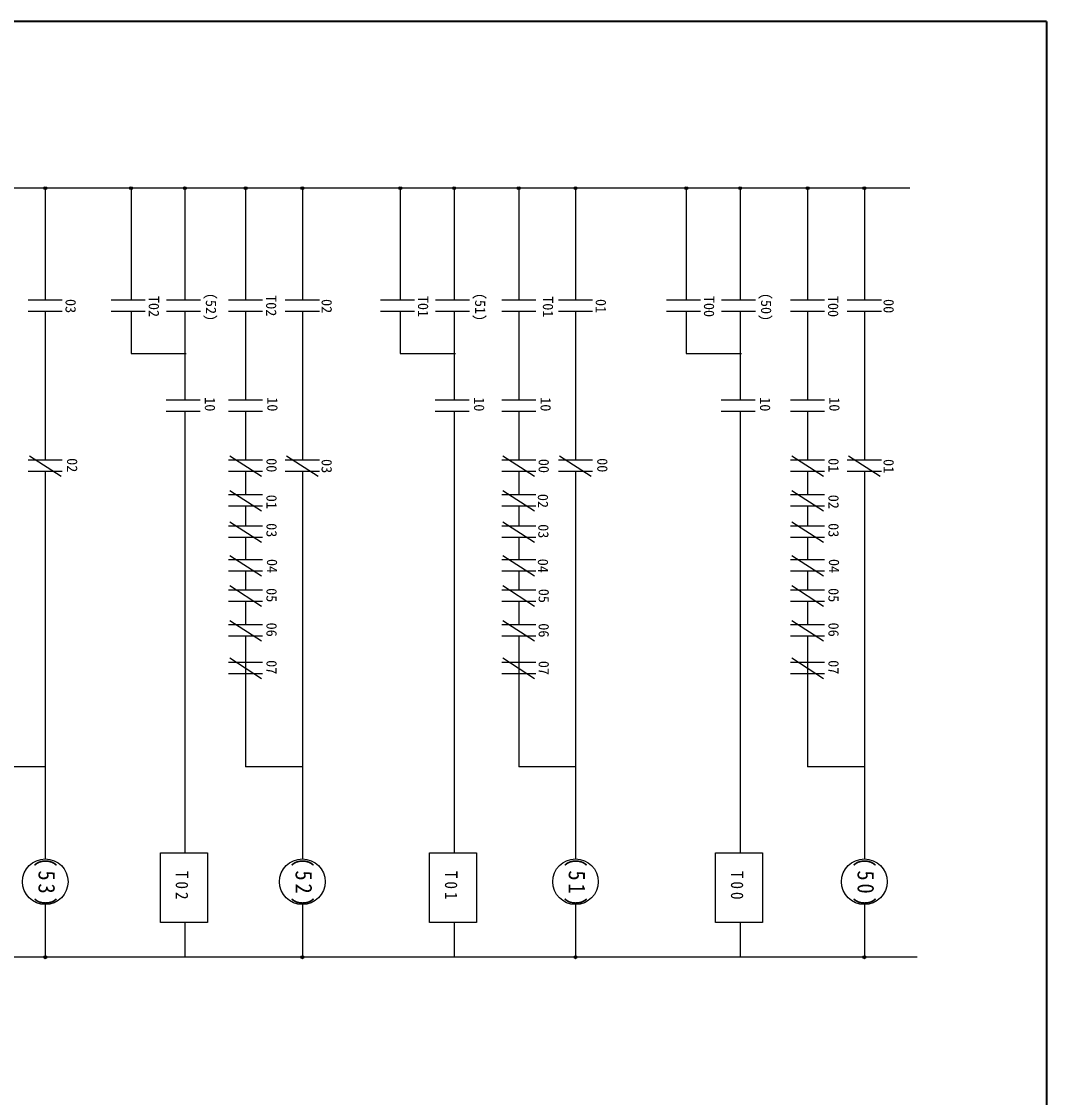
# Model space of a CAD drawing. Units: millimetres on the paper. Extents: x -288 to 1485, y -698 to 177.
# Drawn here: x 1301.1 to 1481.7, y -508.2 to -318.7 of the extents above; entities that cross this region are included whole.
import ezdxf
from ezdxf.enums import TextEntityAlignment as Align

# ---------------------------------------------------------------- set-up
doc = ezdxf.new("R2010")
doc.units = ezdxf.units.MM
doc.header["$PDMODE"] = 32
doc.header["$PDSIZE"] = 0.5
for name, color, linetype, lineweight in [('0-1_外形1', 3, 'Continuous', 25), ('0-7_極太線外形', 3, 'Continuous', 25), ('0-A_寸法文字', 1, 'Continuous', 9), ('0-F', 3, 'Continuous', 25)]:
    doc.layers.add(name, color=color, linetype=linetype, lineweight=lineweight)
doc.styles.add('ＭＳ ゴシック', font='')
doc.styles.get('ＭＳ ゴシック').set_extended_font_data('MS Gothic')

msp = doc.modelspace()

# ---------------------------------------------------------------- linework, layer by layer
at = {"layer": '0-1_外形1', "color": 5, "lineweight": 40}
for q in [(1232.372, -318.727), (1481.742, -697.708)]:
    msp.add_line((1481.742, -318.727), q, dxfattribs=at)
at = {"layer": '0-1_外形1'}
for p, q in [((1457.636, -348.073), (977.017, -348.073)), ((1305.322, -348.073), (1305.322, -367.798)), ((1320.441, -348.073), (1320.441, -367.798)), ((1329.942, -348.073), (1329.942, -367.798)), ((1350.621, -348.073), (1350.621, -367.798)), ((1367.881, -348.073), (1367.881, -367.798)), ((1377.383, -348.073), (1377.383, -367.798)), ((1398.75, -348.073), (1398.75, -367.798)), ((1418.269, -348.073), (1418.269, -367.798)), ((1427.771, -348.073), (1427.771, -367.798)), ((1449.646, -348.073), (1449.646, -367.798)), ((1305.322, -369.771), (1305.322, -395.99)), ((1320.441, -369.771), (1320.441, -377.164)), ((1329.942, -369.771), (1329.942, -385.418)), ((1350.621, -369.771), (1350.621, -395.99)), ((1367.881, -369.771), (1367.881, -377.164)), ((1377.383, -369.771), (1377.383, -385.418)), ((1398.75, -369.771), (1398.75, -395.99)), ((1418.269, -369.771), (1418.269, -377.164)), ((1427.771, -369.771), (1427.771, -385.418)), ((1449.646, -369.771), (1449.646, -395.99)), ((1320.441, -377.164), (1330.175, -377.164)), ((1367.881, -377.164), (1377.615, -377.164)), ((1418.269, -377.164), (1428.003, -377.164)), ((1329.942, -387.391), (1329.942, -465.146)), ((1377.383, -387.391), (1377.383, -465.146)), ((1427.771, -387.391), (1427.771, -465.146)), ((1305.322, -397.963), (1305.322, -466.199)), ((1350.621, -397.963), (1350.621, -466.199)), ((1398.75, -397.963), (1398.75, -466.199)), ((1449.646, -397.963), (1449.646, -466.199)), ((1305.322, -450.004), (1295.322, -450.004)), ((1350.621, -450.004), (1340.621, -450.004)), ((1398.75, -450.004), (1388.75, -450.004)), ((1449.646, -450.004), (1439.646, -450.004)), ((1305.322, -474.242), (1305.322, -483.53)), ((1350.621, -474.242), (1350.621, -483.53)), ((1398.75, -474.242), (1398.75, -483.53)), ((1449.646, -474.242), (1449.646, -483.53)), ((1329.942, -477.379), (1329.942, -483.53)), ((1377.383, -477.379), (1377.383, -483.53)), ((1427.771, -477.379), (1427.771, -483.53)), ((1458.968, -483.53), (986.756, -483.53))]:
    msp.add_line(p, q, dxfattribs=at)
for points in [[(1333.888, -465.146), (1333.888, -477.379), (1325.601, -477.379), (1325.601, -465.146)], [(1381.329, -465.146), (1381.329, -477.379), (1373.042, -477.379), (1373.042, -465.146)], [(1431.717, -465.146), (1431.717, -477.379), (1423.43, -477.379), (1423.43, -465.146)]]:
    msp.add_lwpolyline(points, close=True, dxfattribs=at)
for centre in [(1305.322, -470.22), (1350.621, -470.22), (1398.75, -470.22), (1449.646, -470.22)]:
    msp.add_circle(centre, 4.022, dxfattribs=at)
for p in [(1305.322, -348.073), (1320.441, -348.073), (1329.942, -348.073), (1340.621, -348.073), (1350.621, -348.073), (1367.881, -348.073), (1377.383, -348.073), (1388.75, -348.073), (1398.75, -348.073), (1418.269, -348.073), (1427.771, -348.073), (1439.646, -348.073)]:
    msp.add_point(p, dxfattribs=at)
at = {"layer": '0-7_極太線外形'}
for p, q in [((1308.322, -367.798), (1302.322, -367.798)), ((1322.947, -367.798), (1316.947, -367.798)), ((1332.656, -367.798), (1326.656, -367.798)), ((1343.621, -367.798), (1337.621, -367.798)), ((1353.621, -367.798), (1347.621, -367.798)), ((1370.387, -367.798), (1364.387, -367.798)), ((1380.097, -367.798), (1374.097, -367.798)), ((1391.75, -367.798), (1385.75, -367.798)), ((1401.75, -367.798), (1395.75, -367.798)), ((1420.775, -367.798), (1414.775, -367.798)), ((1430.485, -367.798), (1424.485, -367.798)), ((1442.646, -367.798), (1436.646, -367.798)), ((1452.646, -367.798), (1446.646, -367.798)), ((1308.322, -369.771), (1302.322, -369.771)), ((1322.947, -369.771), (1316.947, -369.771)), ((1332.656, -369.771), (1326.656, -369.771)), ((1343.621, -369.771), (1337.621, -369.771)), ((1353.621, -369.771), (1347.621, -369.771)), ((1370.387, -369.771), (1364.387, -369.771)), ((1380.097, -369.771), (1374.097, -369.771)), ((1391.75, -369.771), (1385.75, -369.771)), ((1401.75, -369.771), (1395.75, -369.771)), ((1420.775, -369.771), (1414.775, -369.771)), ((1430.485, -369.771), (1424.485, -369.771)), ((1442.646, -369.771), (1436.646, -369.771)), ((1452.646, -369.771), (1446.646, -369.771)), ((1332.601, -385.418), (1326.601, -385.418)), ((1343.621, -385.418), (1337.621, -385.418)), ((1380.041, -385.418), (1374.041, -385.418)), ((1391.75, -385.418), (1385.75, -385.418)), ((1430.429, -385.418), (1424.429, -385.418)), ((1442.646, -385.418), (1436.646, -385.418)), ((1332.601, -387.391), (1326.601, -387.391)), ((1343.621, -387.391), (1337.621, -387.391)), ((1380.041, -387.391), (1374.041, -387.391)), ((1391.75, -387.391), (1385.75, -387.391)), ((1430.429, -387.391), (1424.429, -387.391)), ((1442.646, -387.391), (1436.646, -387.391)), ((1308.322, -395.99), (1302.322, -395.99)), ((1302.531, -395.19), (1308.11, -398.805)), ((1343.621, -395.99), (1337.621, -395.99)), ((1337.83, -395.19), (1343.41, -398.805)), ((1353.621, -395.99), (1347.621, -395.99)), ((1347.83, -395.19), (1353.41, -398.805)), ((1391.75, -395.99), (1385.75, -395.99)), ((1385.958, -395.19), (1391.538, -398.805)), ((1401.75, -395.99), (1395.75, -395.99)), ((1395.958, -395.19), (1401.538, -398.805)), ((1442.646, -395.99), (1436.646, -395.99)), ((1436.855, -395.19), (1442.435, -398.805)), ((1452.646, -395.99), (1446.646, -395.99)), ((1446.855, -395.19), (1452.435, -398.805)), ((1308.322, -397.963), (1302.322, -397.963)), ((1343.621, -397.963), (1337.621, -397.963)), ((1353.621, -397.963), (1347.621, -397.963)), ((1391.75, -397.963), (1385.75, -397.963)), ((1401.75, -397.963), (1395.75, -397.963)), ((1442.646, -397.963), (1436.646, -397.963)), ((1452.646, -397.963), (1446.646, -397.963)), ((1337.83, -401.306), (1343.41, -404.921)), ((1385.958, -401.306), (1391.538, -404.921)), ((1436.855, -401.306), (1442.435, -404.921)), ((1343.621, -402.106), (1337.621, -402.106)), ((1391.75, -402.106), (1385.75, -402.106)), ((1442.646, -402.106), (1436.646, -402.106)), ((1343.621, -404.079), (1337.621, -404.079)), ((1391.75, -404.079), (1385.75, -404.079)), ((1442.646, -404.079), (1436.646, -404.079)), ((1337.83, -406.831), (1343.41, -410.446)), ((1385.958, -406.831), (1391.538, -410.446)), ((1436.855, -406.831), (1442.435, -410.446)), ((1343.621, -407.631), (1337.621, -407.631)), ((1391.75, -407.631), (1385.75, -407.631)), ((1442.646, -407.631), (1436.646, -407.631)), ((1343.621, -409.604), (1337.621, -409.604)), ((1391.75, -409.604), (1385.75, -409.604)), ((1442.646, -409.604), (1436.646, -409.604)), ((1337.83, -412.75), (1343.41, -416.365)), ((1385.958, -412.75), (1391.538, -416.365)), ((1436.855, -412.75), (1442.435, -416.365)), ((1343.621, -413.55), (1337.621, -413.55)), ((1391.75, -413.55), (1385.75, -413.55)), ((1442.646, -413.55), (1436.646, -413.55)), ((1343.621, -415.523), (1337.621, -415.523)), ((1391.75, -415.523), (1385.75, -415.523)), ((1442.646, -415.523), (1436.646, -415.523)), ((1337.83, -418.078), (1343.41, -421.693)), ((1385.958, -418.078), (1391.538, -421.693)), ((1436.855, -418.078), (1442.435, -421.693)), ((1343.621, -418.877), (1337.621, -418.877)), ((1391.75, -418.877), (1385.75, -418.877)), ((1442.646, -418.877), (1436.646, -418.877)), ((1343.621, -420.851), (1337.621, -420.851)), ((1391.75, -420.851), (1385.75, -420.851)), ((1442.646, -420.851), (1436.646, -420.851)), ((1337.83, -424.194), (1343.41, -427.809)), ((1385.958, -424.194), (1391.538, -427.809)), ((1436.855, -424.194), (1442.435, -427.809)), ((1343.621, -424.994), (1337.621, -424.994)), ((1391.75, -424.994), (1385.75, -424.994)), ((1442.646, -424.994), (1436.646, -424.994)), ((1343.621, -426.967), (1337.621, -426.967)), ((1391.75, -426.967), (1385.75, -426.967)), ((1442.646, -426.967), (1436.646, -426.967)), ((1343.621, -431.61), (1337.621, -431.61)), ((1337.83, -430.81), (1343.41, -434.425)), ((1391.75, -431.61), (1385.75, -431.61)), ((1385.958, -430.81), (1391.538, -434.425)), ((1442.646, -431.61), (1436.646, -431.61)), ((1436.855, -430.81), (1442.435, -434.425)), ((1343.621, -433.583), (1337.621, -433.583)), ((1391.75, -433.583), (1385.75, -433.583)), ((1442.646, -433.583), (1436.646, -433.583))]:
    msp.add_line(p, q, dxfattribs=at)
at = {"layer": '0-F'}
for p, q in [((1340.621, -348.073), (1340.621, -367.798)), ((1388.75, -348.073), (1388.75, -367.798)), ((1439.646, -348.073), (1439.646, -367.798)), ((1340.621, -369.771), (1340.621, -385.418)), ((1388.75, -369.771), (1388.75, -385.418)), ((1439.646, -369.771), (1439.646, -385.418)), ((1340.621, -387.391), (1340.621, -395.99)), ((1388.75, -387.391), (1388.75, -395.99)), ((1439.646, -387.391), (1439.646, -395.99)), ((1340.621, -397.963), (1340.621, -402.106)), ((1388.75, -397.963), (1388.75, -402.106)), ((1439.646, -397.963), (1439.646, -402.106)), ((1340.621, -404.079), (1340.621, -407.631)), ((1388.75, -404.079), (1388.75, -407.631)), ((1439.646, -404.079), (1439.646, -407.631)), ((1340.621, -409.604), (1340.621, -413.55)), ((1388.75, -409.604), (1388.75, -413.55)), ((1439.646, -409.604), (1439.646, -413.55)), ((1340.621, -415.523), (1340.621, -418.877)), ((1388.75, -415.523), (1388.75, -418.877)), ((1439.646, -415.523), (1439.646, -418.877)), ((1340.621, -420.851), (1340.621, -424.994)), ((1388.75, -420.851), (1388.75, -424.994)), ((1439.646, -420.851), (1439.646, -424.994)), ((1340.621, -426.967), (1340.621, -450.004)), ((1388.75, -426.967), (1388.75, -450.004)), ((1439.646, -426.967), (1439.646, -450.004))]:
    msp.add_line(p, q, dxfattribs=at)
for p in [(1350.621, -348.073), (1449.646, -348.073), (1305.322, -483.53), (1350.621, -483.53), (1398.75, -483.53), (1449.646, -483.53)]:
    msp.add_point(p, dxfattribs=at)

# ---------------------------------------------------------------- texts
at = {"layer": '0-A_寸法文字', "color": 4, "style": 'ＭＳ ゴシック'}
for s, p in [('T02', (1323.008, -367.036)), ('(52)', (1333.069, -366.51)), ('T02', (1343.679, -366.912)), ('T01', (1370.448, -367.036)), ('(51)', (1380.509, -366.51)), ('T01', (1392.451, -367.099)), ('T00', (1420.836, -367.036)), ('(50)', (1430.897, -366.51)), ('T00', (1442.707, -367.036)), ('03', (1308.343, -367.595)), ('02', (1353.459, -367.606)), ('01', (1401.77, -367.595)), ('00', (1452.484, -367.606)), ('10', (1332.885, -384.893)), ('10', (1343.906, -384.893)), ('10', (1380.326, -384.893)), ('10', (1392.034, -384.893)), ('10', (1430.714, -384.893)), ('10', (1442.931, -384.893)), ('02', (1308.607, -395.624)), ('00', (1343.744, -395.624)), ('03', (1353.459, -395.785)), ('00', (1391.707, -395.742)), ('00', (1402.034, -395.624)), ('01', (1442.769, -395.624)), ('01', (1452.484, -395.785)), ('01', (1343.74, -402.067)), ('02', (1391.565, -401.913)), ('02', (1442.766, -402.067)), ('03', (1343.744, -407.068)), ('03', (1391.643, -407.252)), ('03', (1442.769, -407.068)), ('04', (1343.828, -413.38)), ('04', (1391.565, -413.332)), ('04', (1442.853, -413.38)), ('05', (1343.744, -418.512)), ('05', (1391.707, -418.63)), ('05', (1442.769, -418.512)), ('06', (1343.744, -424.585)), ('06', (1391.707, -424.703)), ('06', (1442.769, -424.585)), ('07', (1343.744, -431.201)), ('07', (1391.707, -431.319)), ('07', (1442.769, -431.201))]:
    msp.add_text(s, height=1.833, rotation=270, dxfattribs=at).set_placement(p, align=Align.BOTTOM_LEFT)
at = {"layer": '0-A_寸法文字', "attachment_point": 7, "rotation": 270, "style": 'ＭＳ ゴシック'}
for s, insert, char_height in [('\\T1.28;\\W0.9;(53)', (1303.342, -465.933), 2.933), ('\\T1.28;\\W0.9;(52)', (1348.641, -465.933), 2.933), ('\\T1.28;\\W0.9;(51)', (1396.77, -465.933), 2.933), ('\\T1.28;\\W0.9;(50)', (1447.666, -465.933), 2.933), ('\\T1.38;\\W0.9;T02', (1328.284, -468.299), 2.199), ('\\T1.38;\\W0.9;T01', (1375.724, -468.299), 2.199), ('\\T1.38;\\W0.9;T00', (1426.112, -468.299), 2.199)]:
    msp.add_mtext(s, dxfattribs=dict(at, insert=insert, char_height=char_height))

doc.saveas('drawing.dxf')
